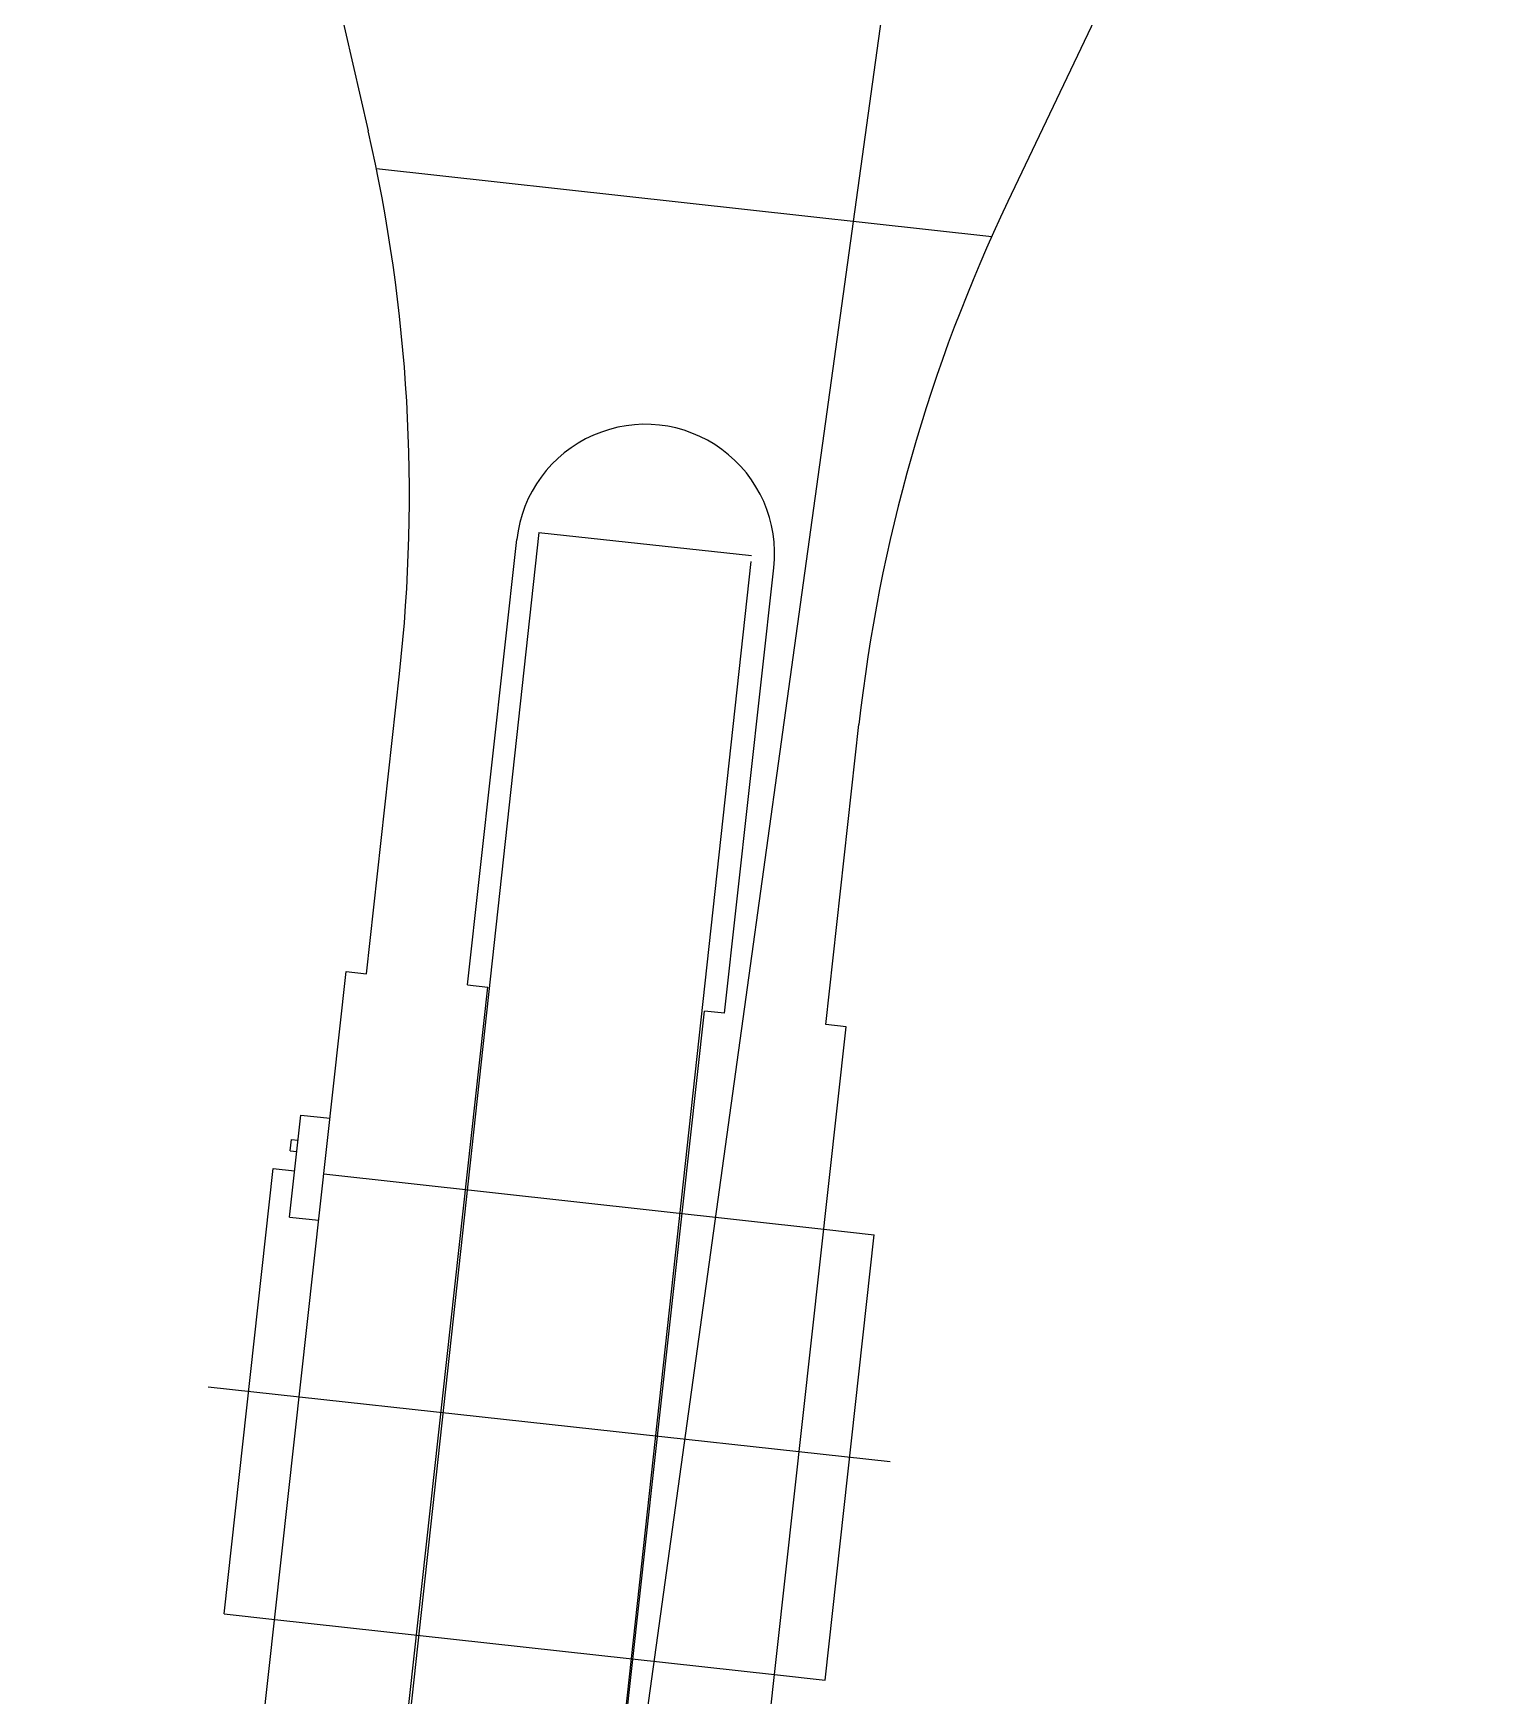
# Model space of a CAD drawing. Header units: millimetres. Extents: x 102424 to 134099, y 4640 to 15391.
# Drawn here: x 104892 to 105438, y 10093 to 10715 of the extents above; entities that cross this region are included whole.
import ezdxf

# ---------------------------------------------------------------- set-up
doc = ezdxf.new("R2010")
doc.units = ezdxf.units.MM

msp = doc.modelspace()

# ---------------------------------------------------------------- linework, layer by layer
at = {"color": 7}
for p, q in [((105287.86, 11285.79), (104892.1, 8430.65)), ((104923.36, 11089.11), (105017.47, 10678.46)), ((105438.32, 11032.23), (105256.86, 10652.02)), ((105081.35, 10528.25), (105160.91, 10519.61)), ((105054.67, 10359.04), (105073.07, 10525.65)), ((105150.85, 10348.42), (105169.25, 10515.03)), ((105016.81, 10363.23), (105029.19, 10475.38)), ((105188.71, 10344.24), (105201.1, 10456.39)), ((104974.1, 10046), (105009.23, 10364.06)), ((105009.23, 10364.06), (105016.81, 10363.23)), ((105027.11, 10040.14), (105062.24, 10358.21)), ((105054.67, 10359.04), (105062.24, 10358.21)), ((105108.14, 10031.19), (105143.27, 10349.26)), ((105150.85, 10348.42), (105143.27, 10349.26)), ((105161.15, 10025.34), (105196.29, 10343.4)), ((105196.29, 10343.4), (105188.71, 10344.24)), ((104988, 10272.2), (104992.21, 10310.35)), ((104992.21, 10310.35), (105003.17, 10309.14)), ((104988.26, 10296.94), (104988.74, 10301.21)), ((104988.74, 10301.21), (104991.18, 10300.94)), ((104988.26, 10296.94), (104990.7, 10296.67)), ((104963.53, 10123.82), (104981.94, 10290.42)), ((104981.94, 10290.42), (104989.92, 10289.54)), ((104988, 10272.2), (104998.95, 10270.99)), ((105187.92, 10267.67), (105206.85, 10265.58)), ((105188.45, 10098.98), (105206.85, 10265.58)), ((104957.57, 10208.64), (105212.82, 10180.76)), ((104963.53, 10123.82), (104982.47, 10121.73)), ((105169.52, 10101.07), (105188.45, 10098.98)), ((105169.52, 10101.07), (105188.45, 10098.98))]:
    msp.add_line(p, q, dxfattribs=at)
at = {"color": 7, "ltscale": 3}
for p, q in [((105020.51, 10664.45), (105250.83, 10639.01)), ((105000.87, 10288.33), (105187.92, 10267.67)), ((104982.47, 10121.73), (105169.52, 10101.07))]:
    msp.add_line(p, q, dxfattribs=at)
at = {"color": 7, "ltscale": 50}
for p, q in [((105081.35, 10528.25), (104938.1, 9216.4)), ((105160.67, 10517.4), (105083.91, 9814.43))]:
    msp.add_line(p, q, dxfattribs=at)
at = {"color": 7}
for centre, radius, start, end in [((104423.35, 10542.3), 609.52, 353.6971, 12.90832), ((105806.94, 10389.48), 609.52, 154.48588, 173.6971), ((105121.16, 10520.34), 48.38, 353.6971, 173.6971)]:
    msp.add_arc(centre, radius, start, end, dxfattribs=at)

doc.saveas('drawing.dxf')
